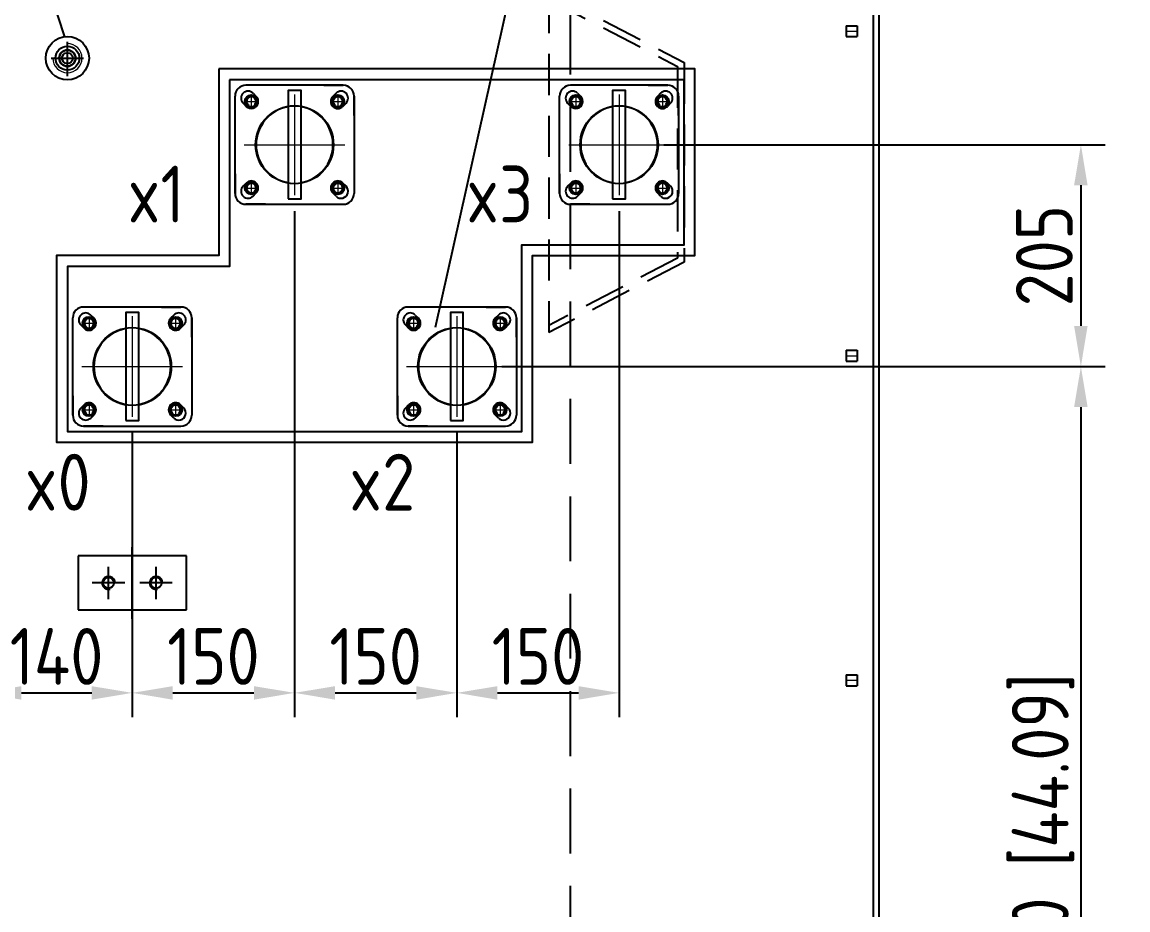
# Model space of a CAD drawing. Extents: x -9568 to -1230, y 8910 to 14862.
# Drawn here: x -7479 to -6456, y 12809 to 13630 of the extents above; entities that cross this region are included whole.
import ezdxf

# ---------------------------------------------------------------- set-up
doc = ezdxf.new("R2010")
doc.units = 0
doc.header["$LTSCALE"] = 12
for name, pattern in [('CENTER', [50.8, 31.75, -6.35, 6.35, -6.35]), ('CENTERX2', [101.6, 63.5, -12.7, 12.7, -12.7]), ('DASHED', [0.75, 0.5, -0.25]), ('HIDDEN', [9.525, 6.35, -3.175])]:
    doc.linetypes.add(name, pattern=pattern)
doc.layers.get('0').update_dxf_attribs({"linetype": 'CONTINUOUS', "lineweight": 25})
doc.layers.get('Defpoints').update_dxf_attribs({"linetype": 'CONTINUOUS'})
for name, color, linetype in [('01', 7, 'CONTINUOUS'), ('1', 4, 'CONTINUOUS'), ('1轮廓实线层', 7, 'CONTINUOUS'), ('2', 3, 'CONTINUOUS'), ('2细线层', 4, 'CONTINUOUS'), ('3中心线层', 1, 'CENTER'), ('4虚线层', 6, 'DASHED')]:
    doc.layers.add(name, color=color, linetype=linetype)
for name, color, linetype, lineweight in [('04细虚线', 6, 'HIDDEN', 18), ('4', 7, 'CONTINUOUS', 30), ('7标注层', 4, 'CONTINUOUS', 20), ('中心线', 1, 'CENTER', 20), ('粗实线', 7, 'CONTINUOUS', 25), ('细实线', 7, 'CONTINUOUS', 9)]:
    doc.layers.add(name, color=color, linetype=linetype, lineweight=lineweight)
doc.styles.get("Standard").update_dxf_attribs({"font": 'gbenor.shx', "bigfont": 'gbcbig.shx'})
doc.dimstyles.new('1-15横', dxfattribs={"dimscale": 15, "dimtxt": 3.5, "dimasz": 2.5, "dimexe": 1.5, "dimexo": 1, "dimgap": 0.5, "dimtad": 1, "dimtoh": 1, "dimtxsty": 'Standard', "dimcen": 2.5, "dimclrd": 256, "dimclre": 256, "dimclrt": 256, "dimadec": 0, "dimazin": 0, "dimtfac": 1, "dimtmove": 0, "dimatfit": 2, "dimfxl": 1, "dimarcsym": 0})
doc.dimstyles.new('1-15竖', dxfattribs={"dimscale": 15, "dimtxt": 3.5, "dimasz": 2.5, "dimexe": 1.5, "dimexo": 1, "dimgap": 0.5, "dimtad": 1, "dimtxsty": 'Standard', "dimcen": 2.5, "dimclrd": 256, "dimclre": 256, "dimclrt": 256, "dimadec": 0, "dimazin": 0, "dimtfac": 1, "dimtmove": 0, "dimatfit": 2, "dimfxl": 1, "dimarcsym": 0})
doc.dimstyles.new('1-15英寸竖', dxfattribs={"dimscale": 15, "dimtxt": 3.5, "dimasz": 2.5, "dimexe": 1.5, "dimexo": 1, "dimgap": 0.5, "dimtad": 1, "dimrnd": 1e-09, "dimzin": 12, "dimdsep": 46, "dimtxsty": 'Standard', "dimsah": 1, "dimcen": 0.09, "dimclrt": 256, "dimadec": 0, "dimazin": 3, "dimtfac": 1, "dimtofl": 0, "dimtmove": 0, "dimatfit": 3, "dimfxl": 1, "dimfrac": 2, "dimtolj": 1, "dimtzin": 12, "dimarcsym": 0})

# ---------------------------------------------------------------- blocks, each defined once
blk = doc.blocks.new('*D8449')
at = {"layer": '7标注层', "lineweight": -2}
for p, q in [((-7226.8, 13455.1), (-7226.8, 12987.4)), ((-7076.8, 13250.1), (-7076.8, 12987.4)), ((-7189.3, 13009.9), (-7114.3, 13009.9))]:
    blk.add_line(p, q, dxfattribs=at)
at = {"layer": '7标注层'}
for points in [[(-7189.3, 13016.1), (-7189.3, 13003.6), (-7226.8, 13009.9)], [(-7114.3, 13003.6), (-7114.3, 13016.1), (-7076.8, 13009.9)]]:
    blk.add_solid(points, dxfattribs=at)
at = {"layer": 'Defpoints', "color": 0}
for p in [(-7226.8, 13470.1), (-7076.8, 13265.1), (-7076.8, 13009.9)]:
    blk.add_point(p, dxfattribs=at)
at = {"layer": '7标注层', "insert": (-7151.8, 13043.6), "char_height": 52.5, "attachment_point": 5}
blk.add_mtext('150', dxfattribs=at)
blk = doc.blocks.new('*D8450')
at = {"layer": '7标注层', "lineweight": -2}
for p, q in [((-7226.8, 13455.1), (-7226.8, 12987.4)), ((-7376.8, 13250.1), (-7376.8, 12987.4)), ((-7339.3, 13009.9), (-7264.3, 13009.9))]:
    blk.add_line(p, q, dxfattribs=at)
at = {"layer": '7标注层'}
for points in [[(-7339.3, 13016.1), (-7339.3, 13003.6), (-7376.8, 13009.9)], [(-7264.3, 13003.6), (-7264.3, 13016.1), (-7226.8, 13009.9)]]:
    blk.add_solid(points, dxfattribs=at)
at = {"layer": 'Defpoints', "color": 0}
for p in [(-7226.8, 13470.1), (-7376.8, 13265.1), (-7226.8, 13009.9)]:
    blk.add_point(p, dxfattribs=at)
at = {"layer": '7标注层', "insert": (-7301.8, 13043.6), "char_height": 52.5, "attachment_point": 5}
blk.add_mtext('150', dxfattribs=at)
blk = doc.blocks.new('*D8451')
at = {"layer": '7标注层', "lineweight": -2}
for p, q in [((-6926.8, 13455.1), (-6926.8, 12987.4)), ((-7076.8, 13250.1), (-7076.8, 12987.4)), ((-7039.3, 13009.9), (-6964.3, 13009.9))]:
    blk.add_line(p, q, dxfattribs=at)
at = {"layer": '7标注层'}
for points in [[(-7039.3, 13016.1), (-7039.3, 13003.6), (-7076.8, 13009.9)], [(-6964.3, 13003.6), (-6964.3, 13016.1), (-6926.8, 13009.9)]]:
    blk.add_solid(points, dxfattribs=at)
at = {"layer": 'Defpoints', "color": 0}
for p in [(-6926.8, 13470.1), (-7076.8, 13265.1), (-6926.8, 13009.9)]:
    blk.add_point(p, dxfattribs=at)
at = {"layer": '7标注层', "insert": (-7001.8, 13043.6), "char_height": 52.5, "attachment_point": 5}
blk.add_mtext('150', dxfattribs=at)
blk = doc.blocks.new('*D8452')
at = {"layer": '7标注层', "lineweight": -2}
for p, q in [((-7376.8, 13250.1), (-7376.8, 12987.4)), ((-7516.8, 13186.5), (-7516.8, 12987.4)), ((-7479.3, 13009.9), (-7414.3, 13009.9))]:
    blk.add_line(p, q, dxfattribs=at)
at = {"layer": '7标注层'}
for points in [[(-7479.3, 13016.1), (-7479.3, 13003.6), (-7516.8, 13009.9)], [(-7414.3, 13003.6), (-7414.3, 13016.1), (-7376.8, 13009.9)]]:
    blk.add_solid(points, dxfattribs=at)
at = {"layer": 'Defpoints', "color": 0}
for p in [(-7376.8, 13265.1), (-7516.8, 13201.5), (-7376.8, 13009.9)]:
    blk.add_point(p, dxfattribs=at)
at = {"layer": '7标注层', "insert": (-7446.8, 13043.6), "char_height": 52.5, "attachment_point": 5}
blk.add_mtext('140', dxfattribs=at)
blk = doc.blocks.new('*D8453')
at = {"layer": '7标注层', "color": 0, "lineweight": -2}
for p, q in [((-7035.3, 13311.5), (-6477.4, 13311.5)), ((-6499.9, 13274), (-6499.9, 12229)), ((-6671.8, 12191.5), (-6477.4, 12191.5))]:
    blk.add_line(p, q, dxfattribs=at)
at = {"layer": '7标注层', "color": 0}
for points in [[(-6493.7, 13274), (-6506.2, 13274), (-6499.9, 13311.5)], [(-6506.2, 12229), (-6493.7, 12229), (-6499.9, 12191.5)]]:
    blk.add_solid(points, dxfattribs=at)
at = {"layer": 'Defpoints', "color": 0}
for p in [(-7050.3, 13311.5), (-6686.8, 12191.5), (-6499.9, 12191.5)]:
    blk.add_point(p, dxfattribs=at)
at = {"layer": '7标注层', "insert": (-6534.8, 12871.5), "char_height": 52.5, "attachment_point": 5, "rotation": 90}
blk.add_mtext('\\A1;\\A1;1120 [44.09] ', dxfattribs=at)
blk = doc.blocks.new('*D8454')
at = {"layer": '7标注层', "lineweight": -2}
for p, q in [((-6885.3, 13516.5), (-6477.4, 13516.5)), ((-6499.9, 13479), (-6499.9, 13349)), ((-7035.3, 13311.5), (-6477.4, 13311.5))]:
    blk.add_line(p, q, dxfattribs=at)
at = {"layer": '7标注层'}
for points in [[(-6493.7, 13479), (-6506.2, 13479), (-6499.9, 13516.5)], [(-6506.2, 13349), (-6493.7, 13349), (-6499.9, 13311.5)]]:
    blk.add_solid(points, dxfattribs=at)
at = {"layer": 'Defpoints', "color": 0}
for p in [(-6900.3, 13516.5), (-7050.3, 13311.5), (-6499.9, 13311.5)]:
    blk.add_point(p, dxfattribs=at)
at = {"layer": '7标注层', "insert": (-6533.7, 13414), "char_height": 52.5, "attachment_point": 5, "rotation": 90}
blk.add_mtext('205', dxfattribs=at)
blk = doc.blocks.new('G$C891AC4F4')
at = {"layer": '1轮廓实线层'}
blk.add_lwpolyline([(140, 335), (140, 162.5), (-10, 162.5), (-10, -10), (430, -10), (430, 162.5), (580, 162.5), (580, 335)], close=True, dxfattribs=at)
at = {"layer": '4'}
for centre in [(170, 305), (250, 305), (470, 305), (550, 305), (170, 225), (250, 225), (470, 225), (550, 225), (20, 100), (100, 100), (320, 100), (400, 100), (20, 20), (100, 20), (320, 20), (400, 20)]:
    blk.add_circle(centre, 5, dxfattribs=at)
at = {"layer": '中心线'}
for p, q in [((170, 310), (170, 300)), ((210, 311.5), (210, 218.5)), ((250, 310), (250, 300)), ((470, 310), (470, 300)), ((510, 311.5), (510, 218.5)), ((550, 310), (550, 300)), ((165, 305), (175, 305)), ((245, 305), (255, 305)), ((465, 305), (475, 305)), ((545, 305), (555, 305)), ((163.5, 265), (256.5, 265)), ((463.5, 265), (556.5, 265)), ((165, 225), (175, 225)), ((170, 230), (170, 220)), ((245, 225), (255, 225)), ((250, 230), (250, 220)), ((465, 225), (475, 225)), ((470, 230), (470, 220)), ((545, 225), (555, 225)), ((550, 230), (550, 220)), ((20, 105), (20, 95)), ((60, 106.5), (60, 13.5)), ((100, 105), (100, 95)), ((320, 105), (320, 95)), ((360, 106.5), (360, 13.5)), ((400, 105), (400, 95)), ((15, 100), (25, 100)), ((95, 100), (105, 100)), ((315, 100), (325, 100)), ((395, 100), (405, 100)), ((13.5, 60), (106.5, 60)), ((313.5, 60), (406.5, 60)), ((20, 25), (20, 15)), ((100, 25), (100, 15)), ((320, 25), (320, 15)), ((400, 25), (400, 15)), ((15, 20), (25, 20)), ((95, 20), (105, 20)), ((315, 20), (325, 20)), ((395, 20), (405, 20)), ((0, 0), (0, 0))]:
    blk.add_line(p, q, dxfattribs=at)
at = {"layer": '粗实线'}
for centre in [(210, 265), (510, 265), (60, 60), (360, 60)]:
    blk.add_circle(centre, 36, dxfattribs=at)
at = {"layer": '细实线'}
for centre in [(170, 305), (250, 305), (470, 305), (550, 305), (170, 225), (250, 225), (470, 225), (550, 225), (20, 100), (100, 100), (320, 100), (400, 100), (20, 20), (100, 20), (320, 20), (400, 20)]:
    blk.add_arc(centre, 4.04, 314.4843, 238.5487, dxfattribs=at)
blk = doc.blocks.new('接地支板')
at = {"layer": '1', "color": 1, "linetype": 'CENTERX2', "lineweight": -3}
blk.add_line((0, -33.1), (0, 33.1), dxfattribs=at)
at = {"layer": '1轮廓实线层'}
for centre in [(-22, 0), (22, 0)]:
    blk.add_circle(centre, 5, dxfattribs=at)
for centre in [(-22, 0), (22, 0)]:
    blk.add_arc(centre, 6, 0, 283.8519, dxfattribs=at)
at = {"layer": '2细线层'}
for p, q in [((50, 25), (-50, 25)), ((-50, 25), (-50, -25)), ((50, -25), (50, 25)), ((-50, -25), (50, -25))]:
    blk.add_line(p, q, dxfattribs=at)
at = {"layer": '3中心线层', "color": 1}
for p, q in [((-22, -15), (-22, 15)), ((-22, -15), (-22, 15)), ((22, -15), (22, 15)), ((22, -15), (22, 15)), ((-7, 0), (-37, 0)), ((37, 0), (7, 0))]:
    blk.add_line(p, q, dxfattribs=at)
blk = doc.blocks.new('G$CBE902312')
at = {"layer": '1轮廓实线层', "linetype": 'ByBlock', "lineweight": -3, "ltscale": 0.5}
blk.add_line((119, 157.4), (119, -157.4), dxfattribs=at)
blk.add_line((119, 157.4), (119, -157.4), dxfattribs=at)
for points in [[(119, 157.4), (-6, 92.2), (-6, -92.2), (119, -157.4)], [(119, 150.7), (0, 88.5), (0, -88.5), (119, -150.7)]]:
    blk.add_lwpolyline(points, dxfattribs=at)
blk = doc.blocks.new('G$C7C62A600')
at = {"layer": '粗实线'}
for p, q in [((45, 55), (-45, 55)), ((27, 55), (45, 55)), ((-55, -45), (-55, 45)), ((-38.4, 47.6), (-35.4, 44.6)), ((38.4, 47.6), (35.4, 44.6)), ((38.4, 47.6), (35.4, 44.6)), ((55, 45), (55, -45)), ((55, 27), (55, 45)), ((-47.6, 38.4), (-44.6, 35.4)), ((47.6, 38.4), (44.6, 35.4)), ((47.6, 38.4), (44.6, 35.4)), ((-55, -27), (-55, -45)), ((-47.6, -38.4), (-44.6, -35.4)), ((-47.6, -38.4), (-44.6, -35.4)), ((47.6, -38.4), (44.6, -35.4)), ((-38.4, -47.6), (-35.4, -44.6)), ((-38.4, -47.6), (-35.4, -44.6)), ((38.4, -47.6), (35.4, -44.6)), ((-45, -55), (45, -55)), ((-27, -55), (-45, -55))]:
    blk.add_line(p, q, dxfattribs=at)
blk.add_lwpolyline([(-6, -50), (6, -50), (6, 50), (-6, 50)], close=True, dxfattribs=at)
for centre in [(-40, 40), (40, 40), (-40, -40), (40, -40)]:
    blk.add_circle(centre, 6, dxfattribs=at)
for centre, radius, start, end in [((-45, 45), 10, 90, 180), ((45, 45), 10, 0, 90), ((45, 45), 10, 0, 90), ((-43, 43), 6.5, 45, 225), ((-40, 40), 6.5, 225, 45), ((40, 40), 6.5, 135, 315), ((40, 40), 6.5, 135, 315), ((43, 43), 6.5, 315, 135), ((43, 43), 6.5, 315, 135), ((0, 0), 35.5, 99.7305, 260.2695), ((0, 0), 35.5, 279.7305, 80.2695), ((-43, -43), 6.5, 135, 315), ((-43, -43), 6.5, 135, 315), ((-40, -40), 6.5, 315, 135), ((-40, -40), 6.5, 315, 135), ((40, -40), 6.5, 45, 225), ((43, -43), 6.5, 225, 45), ((-45, -45), 10, 180, 270), ((-45, -45), 10, 180, 270), ((45, -45), 10, 270, 0)]:
    blk.add_arc(centre, radius, start, end, dxfattribs=at)
at = {"layer": '细实线'}
for centre in [(-40, 40), (40, 40), (-40, -40), (40, -40)]:
    blk.add_arc(centre, 5, 90.0017, 0, dxfattribs=at)
blk = doc.blocks.new('*U4755')
at = {"layer": '1轮廓实线层'}
for p, q in [((-5, 5), (5, 5)), ((-5, 5), (-5, -5)), ((5, 5), (5, -5)), ((-5, -5), (5, -5))]:
    blk.add_line(p, q, dxfattribs=at)
at = {"layer": '中心线'}
blk.add_line((-5, 0), (5, 0), dxfattribs=at)
blk = doc.blocks.new('*U9092')
at = {"color": 0, "linetype": 'ByBlock', "lineweight": -2, "transparency": 16777216}
blk.add_blockref('*U4755', (0, 0), dxfattribs=at)
blk = doc.blocks.new('*U9091')
for p in [(1810, 1200), (1810, 900), (1810, 600)]:
    blk.add_blockref('*U9092', p)

msp = doc.modelspace()

# ---------------------------------------------------------------- linework, layer by layer
at = {"layer": '1轮廓实线层', "color": 130}
for p, q in [((-7436.76738, 13581.52075, 82.66856), (-7436.76738, 13611.52075, 82.66856)), ((-7436.76738, 13579.73019, 82.66856), (-7436.76738, 13609.73019, 82.66856)), ((-7451.76738, 13596.52075, 82.66856), (-7421.76738, 13596.52075, 82.66856)), ((-7451.76738, 13596.52075, 82.66856), (-7421.76738, 13596.52075, 82.66856)), ((-7451.76738, 13596.52075, 82.66856), (-7421.76738, 13596.52075, 82.66856)), ((-7451.76738, 13596.52075, 82.66856), (-7421.76738, 13596.52075, 82.66856))]:
    msp.add_line(p, q, dxfattribs=at)
at = {"layer": '1轮廓实线层', "elevation": 82.66856}
msp.add_lwpolyline([(-7286.76702, 13576.52075), (-7286.76702, 13404.02075), (-7436.76702, 13404.02075), (-7436.76702, 13251.52075), (-7016.76702, 13251.52075), (-7016.76702, 13424.02075), (-6866.76702, 13424.02075), (-6866.76702, 13576.52075)], close=True, dxfattribs=at)
at = {"layer": '1轮廓实线层'}
msp.add_circle((-7436.76738, 13596.52075, 82.66856), 7.5, dxfattribs=at)
msp.add_circle((-7436.76738, 13596.52075, 82.66856), 7.5, dxfattribs=at)
at = {"layer": '2', "extrusion": (0.004686, 0.017452, 0.999837)}
for p, q in [((-7637.62497, 14230.96523, 884.3993), (-7439.55845, 13616.32504, 82.66856)), ((-6900.22134, 14229.07432, 884.3993), (-7096.76702, 13347.52075, 82.66856))]:
    msp.add_line(p, q, dxfattribs=at)
at = {"layer": '4'}
msp.add_circle((-7436.76738, 13596.52075, 82.66856), 7.5, dxfattribs=at)
at = {"layer": '4虚线层', "ltscale": 10}
msp.add_line((-6971.76702, 12321.52075, 82.66856), (-6971.76702, 13871.52075, 82.66856), dxfattribs=at)
at = {"layer": '中心线'}
for p, q in [((-7436.76738, 13579.73019, 82.66856), (-7436.76738, 13609.73019, 82.66856)), ((-7451.76738, 13596.52075, 82.66856), (-7421.76738, 13596.52075, 82.66856)), ((-7451.76738, 13596.52075, 82.66856), (-7421.76738, 13596.52075, 82.66856)), ((-7451.76738, 13596.52075, 82.66856), (-7421.76738, 13596.52075, 82.66856)), ((-7451.76738, 13596.52075, 82.66856), (-7421.76738, 13596.52075, 82.66856)), ((-7444.26738, 13596.52075, 82.66856), (-7429.26738, 13596.52075, 82.66856)), ((-7444.26738, 13596.52075, 82.66856), (-7429.26738, 13596.52075, 82.66856))]:
    msp.add_line(p, q, dxfattribs=at)
at = {"layer": '粗实线'}
for p, q in [((-6691.76702, 14021.52075, 82.66856), (-6691.76702, 12321.52075, 82.66856)), ((-6686.76702, 14006.52075, 82.66856), (-6686.76702, 12321.52075, 82.66856))]:
    msp.add_line(p, q, dxfattribs=at)
for radius in [20, 11, 5]:
    msp.add_circle((-7436.76738, 13596.52075, 82.66856), radius, dxfattribs=at)
at = {"layer": '细实线'}
msp.add_circle((-7436.76738, 13596.52075, 82.66856), 7.5, dxfattribs=at)
msp.add_circle((-7436.76738, 13596.52075, 82.66856), 7.5, dxfattribs=at)
msp.add_circle((-7436.76738, 13596.52075, 82.66856), 7.5, dxfattribs=at)
msp.add_arc((-7436.76738, 13596.52075, 82.66856), 13.5, 180, 90, dxfattribs=at)

# ---------------------------------------------------------------- block references
msp.add_blockref('*U9091', (-8521.76702, 12421.52075, 82.66856))
at = {"layer": '01', "lineweight": -3}
msp.add_blockref('接地支板', (-7376.76702, 13111.52075, 82.66856), dxfattribs=at)
at = {"layer": '04细虚线', "xscale": -1}
msp.add_blockref('G$CBE902312', (-6872.76683, 13500.27075, 82.66856), dxfattribs=at)
at = {"layer": '1轮廓实线层'}
msp.add_blockref('G$C891AC4F4', (-7436.76702, 13251.52075, 82.66856), dxfattribs=at)
at = {"layer": '粗实线'}
for p in [(-7226.76702, 13516.52075, 82.66856), (-6926.76702, 13516.52075, 82.66856), (-7376.76702, 13311.52075, 82.66856), (-7076.76702, 13311.52075, 82.66856)]:
    msp.add_blockref('G$C7C62A600', p, dxfattribs=at)

# ---------------------------------------------------------------- texts
at = {"layer": '7标注层', "char_height": 52.5, "attachment_point": 5}
for s, insert in [('\\A1;x1', (-7354.75362, 13470.91211)), ('\\A1;x3', (-7037.17893, 13470.91211)), ('\\A1;x0', (-7445.78392, 13204.60997)), ('\\A1;x2', (-7145.78392, 13204.60997))]:
    msp.add_mtext(s, dxfattribs=dict(at, insert=insert))

# ---------------------------------------------------------------- dimensions: what is measured, and where the dimension line sits
at = {"layer": '7标注层'}
dim = msp.add_linear_dim(base=(-6499.90836, 13311.52075, 82.66856), p1=(-6900.29962, 13516.52075, 82.66856), p2=(-7050.29962, 13311.52075, 82.66856), angle=90, dimstyle='1-15竖', dxfattribs=at)
dim.commit()
dim.dimension.update_dxf_attribs({"geometry": '*D8454', "text_midpoint": (-6533.65836, 13414.02075, 82.66856)})
for base, p1, p2, picture, middle in [((-7226.76702, 13009.86675, 82.66856), (-7376.76702, 13265.05336, 82.66856), (-7226.76702, 13470.05336, 82.66856), '*D8450', (-7301.76702, 13043.61675, 82.66856)), ((-7076.76702, 13009.86675, 82.66856), (-7226.76702, 13470.05336, 82.66856), (-7076.76702, 13265.05336, 82.66856), '*D8449', (-7151.76702, 13043.61675, 82.66856)), ((-6926.76702, 13009.86675, 82.66856), (-7076.76702, 13265.05336, 82.66856), (-6926.76702, 13470.05336, 82.66856), '*D8451', (-7001.76702, 13043.61675, 82.66856)), ((-7376.76702, 13009.86675, 82.66856), (-7516.76702, 13201.52075, 82.66856), (-7376.76702, 13265.05336, 82.66856), '*D8452', (-7446.76702, 13043.61675, 82.66856))]:
    dim = msp.add_linear_dim(base=base, p1=p1, p2=p2, dimstyle='1-15横', dxfattribs=at)
    dim.commit()
    dim.dimension.update_dxf_attribs({"geometry": picture, "text_midpoint": middle})
dim = msp.add_linear_dim(base=(-6499.90836, 12191.52075, 82.66856), p1=(-7050.29962, 13311.52075, 82.66856), p2=(-6686.76702, 12191.52075, 82.66856), angle=90, text='\\A1;<> ', dimstyle='1-15英寸竖', override={"dimtxsty": 'Standard'}, dxfattribs=at)
dim.commit()
dim.dimension.update_dxf_attribs({"geometry": '*D8453', "text_midpoint": (-6499.90836, 12871.52075, 82.66856), "dimtype": 160})

doc.saveas('drawing.dxf')
